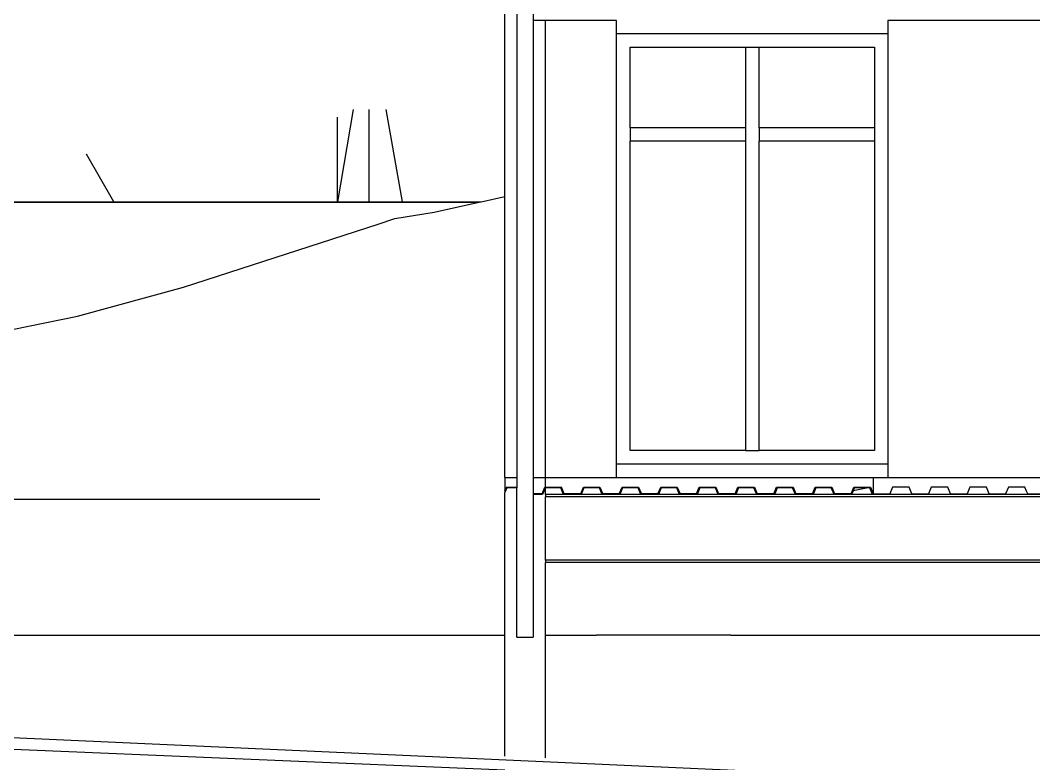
# Model space of a CAD drawing. Extents: x -92 to 92, y -11 to 21.
# Drawn here: x 9.07 to 16.54, y 1.59 to 7.08 of the extents above; entities that cross this region are included whole.
import ezdxf

# ---------------------------------------------------------------- set-up
doc = ezdxf.new("R2010")
doc.units = 0
doc.layers.get('0').update_dxf_attribs({"linetype": 'CONTINUOUS'})
doc.layers.add('SECTIONCUTEDGES', color=7, linetype='CONTINUOUS')

msp = doc.modelspace()

# ---------------------------------------------------------------- linework, layer by layer
for p, q in [((12.7273, 9.6423), (12.7273, 3.7037)), ((12.8473, 9.6423), (12.8473, 7.0737)), ((12.6373, 5.7757), (12.6373, 7.318)), ((12.9373, 7.0737), (12.8473, 7.0737)), ((12.8473, 7.0737), (12.8473, 3.7037)), ((12.9373, 7.0737), (12.9373, 7.078)), ((13.4623, 7.0737), (12.9373, 7.0737)), ((12.9373, 3.7037), (12.9373, 7.0737)), ((13.4623, 6.978), (13.4623, 7.0737)), ((16.6123, 7.0737), (15.4623, 7.0737)), ((15.4623, 7.0737), (15.4623, 6.978)), ((13.4623, 6.978), (15.4623, 6.978)), ((13.4623, 3.8037), (13.4623, 6.978)), ((15.4623, 6.978), (15.4623, 3.8037)), ((13.5623, 6.2837), (13.5623, 6.878)), ((13.5623, 6.878), (14.4123, 6.878)), ((14.4123, 6.878), (14.5123, 6.878)), ((14.4123, 6.878), (14.4123, 6.2837)), ((14.5123, 6.2837), (14.5123, 6.878)), ((14.5123, 6.878), (15.3623, 6.878)), ((15.3623, 6.878), (15.3623, 6.2837)), ((11.4048, 5.7375), (11.4048, 6.3618)), ((11.4058, 5.7375), (11.5211, 6.417)), ((11.6373, 5.7375), (11.6373, 6.417)), ((11.7592, 6.417), (11.8801, 5.7375)), ((14.4123, 6.2837), (13.5623, 6.2837)), ((13.5623, 6.2837), (13.5623, 6.1837)), ((14.4123, 6.2837), (14.4123, 6.1837)), ((15.3623, 6.2837), (14.5123, 6.2837)), ((14.5123, 6.2837), (14.5123, 6.1837)), ((15.3623, 6.2837), (15.3623, 6.1837)), ((14.4123, 6.1837), (13.5623, 6.1837)), ((13.5623, 3.9037), (13.5623, 6.1837)), ((14.4123, 6.1837), (14.4123, 3.9037)), ((15.3623, 6.1837), (14.5123, 6.1837)), ((14.5123, 3.9037), (14.5123, 6.1837)), ((15.3623, 6.1837), (15.3623, 3.9037)), ((9.7541, 5.7375), (9.5536, 6.0897)), ((12.4631, 5.7375), (12.6373, 5.7757)), ((12.6373, 4.7663), (12.6373, 5.7757)), ((7.8651, 5.7375), (9.3319, 5.7375)), ((9.3497, 5.7315), (7.8651, 5.7315)), ((9.3319, 5.7375), (9.3497, 5.7375)), ((9.3497, 5.7375), (9.7541, 5.7375)), ((9.4871, 5.7315), (9.3497, 5.7315)), ((9.7575, 5.7315), (9.4871, 5.7315)), ((9.7541, 5.7375), (9.7575, 5.7375)), ((9.7575, 5.7375), (9.7654, 5.7375)), ((10.268, 5.7315), (9.7575, 5.7315)), ((9.7654, 5.7375), (11.4048, 5.7375)), ((11.4048, 5.7315), (10.268, 5.7315)), ((11.4048, 5.7375), (11.4058, 5.7375)), ((11.6373, 5.7315), (11.4048, 5.7315)), ((11.4058, 5.7375), (11.6373, 5.7375)), ((11.6373, 5.7375), (11.8801, 5.7375)), ((11.7047, 5.7315), (11.6373, 5.7315)), ((11.8279, 5.7315), (11.7047, 5.7315)), ((11.8812, 5.7315), (11.8279, 5.7315)), ((11.8801, 5.7375), (11.8812, 5.7375)), ((11.8812, 5.7375), (11.8835, 5.7375)), ((12.117, 5.7315), (11.8812, 5.7315)), ((11.8835, 5.7375), (12.4631, 5.7375)), ((12.4355, 5.7315), (12.117, 5.7315)), ((12.117, 5.6617), (12.4355, 5.7315)), ((12.4355, 5.7315), (12.4631, 5.7375)), ((11.7047, 5.5734), (11.8279, 5.6146)), ((11.8279, 5.6146), (12.117, 5.6617)), ((10.268, 5.1079), (11.7047, 5.5734)), ((9.4871, 4.8942), (10.268, 5.1079)), ((7.7632, 4.542), (9.4871, 4.8942)), ((12.6373, 4.6003), (12.6373, 4.7663)), ((12.6373, 4.542), (12.6373, 4.6003)), ((12.6373, 3.7037), (12.6373, 4.542)), ((14.4123, 3.9037), (13.5623, 3.9037)), ((14.4123, 3.9037), (14.5123, 3.9037)), ((15.3623, 3.9037), (14.5123, 3.9037)), ((15.4623, 3.8037), (13.4623, 3.8037)), ((13.4623, 3.7037), (13.4623, 3.8037)), ((15.4623, 3.8037), (15.4623, 3.7037)), ((12.6373, 3.7037), (12.7273, 3.7037)), ((12.6373, 3.7037), (12.6373, 3.6087)), ((12.7273, 3.7037), (12.7273, 3.6337)), ((12.8473, 3.7037), (12.9373, 3.7037)), ((12.8473, 3.7037), (12.8473, 3.5837)), ((12.9373, 3.7037), (13.4623, 3.7037)), ((12.9373, 3.6337), (12.9373, 3.7037)), ((13.4623, 3.7037), (15.3536, 3.7037)), ((15.3536, 3.7037), (15.3536, 3.5837)), ((15.3536, 3.7037), (15.4623, 3.7037)), ((15.3536, 3.7037), (15.3536, 3.5837)), ((15.4623, 3.7037), (16.6123, 3.7037)), ((12.6373, 3.6087), (12.6475, 3.6337)), ((12.6514, 3.628), (12.6373, 3.5933)), ((12.6373, 3.6087), (12.6373, 3.5936)), ((12.6373, 3.5936), (12.6373, 3.5933)), ((12.6373, 3.542), (12.6373, 3.5933)), ((12.6475, 3.6337), (12.7273, 3.6337)), ((12.7273, 3.628), (12.6514, 3.628)), ((12.7273, 3.6337), (12.7273, 3.628)), ((12.7273, 2.5259), (12.7273, 3.628)), ((12.912, 3.5837), (12.9324, 3.6337)), ((12.9363, 3.628), (12.916, 3.578)), ((12.9324, 3.6337), (12.9373, 3.6337)), ((12.9373, 3.628), (12.9363, 3.628)), ((12.9373, 3.6337), (13.0544, 3.6337)), ((12.9373, 3.628), (12.9373, 3.6337)), ((12.9373, 3.578), (12.9373, 3.628)), ((13.0505, 3.628), (12.9373, 3.628)), ((13.0708, 3.578), (13.0505, 3.628)), ((13.0748, 3.5837), (13.0544, 3.6337)), ((13.1969, 3.5837), (13.2172, 3.6337)), ((13.2212, 3.628), (13.2008, 3.578)), ((13.2172, 3.6337), (13.3393, 3.6337)), ((13.3354, 3.628), (13.2212, 3.628)), ((13.3557, 3.578), (13.3354, 3.628)), ((13.3393, 3.6337), (13.3596, 3.5837)), ((13.4817, 3.5837), (13.5021, 3.6337)), ((13.506, 3.628), (13.4857, 3.578)), ((13.5021, 3.6337), (13.6242, 3.6337)), ((13.6202, 3.628), (13.506, 3.628)), ((13.6406, 3.578), (13.6202, 3.628)), ((13.6242, 3.6337), (13.6445, 3.5837)), ((13.7666, 3.5837), (13.7869, 3.6337)), ((13.7909, 3.628), (13.7705, 3.578)), ((13.7869, 3.6337), (13.909, 3.6337)), ((13.9051, 3.628), (13.7909, 3.628)), ((13.9254, 3.578), (13.9051, 3.628)), ((13.909, 3.6337), (13.9294, 3.5837)), ((14.0514, 3.5837), (14.0718, 3.6337)), ((14.0757, 3.628), (14.0554, 3.578)), ((14.0718, 3.6337), (14.1939, 3.6337)), ((14.1899, 3.628), (14.0757, 3.628)), ((14.2103, 3.578), (14.1899, 3.628)), ((14.1939, 3.6337), (14.2142, 3.5837)), ((14.3363, 3.5837), (14.3566, 3.6337)), ((14.3606, 3.628), (14.3402, 3.578)), ((14.3566, 3.6337), (14.4787, 3.6337)), ((14.4748, 3.628), (14.3606, 3.628)), ((14.4908, 3.5886), (14.4748, 3.628)), ((14.4787, 3.6337), (14.4991, 3.5837)), ((14.4951, 3.578), (14.4908, 3.5886)), ((14.6212, 3.5837), (14.6415, 3.6337)), ((14.6326, 3.5963), (14.6251, 3.578)), ((14.6454, 3.628), (14.6326, 3.5963)), ((14.6415, 3.6337), (14.7636, 3.6337)), ((14.743, 3.628), (14.6454, 3.628)), ((14.7596, 3.628), (14.743, 3.628)), ((14.78, 3.578), (14.7596, 3.628)), ((14.7636, 3.6337), (14.7839, 3.5837)), ((14.906, 3.5837), (14.9264, 3.6337)), ((14.9303, 3.628), (14.91, 3.578)), ((14.9264, 3.6337), (15.0484, 3.6337)), ((15.0445, 3.628), (14.9303, 3.628)), ((15.0575, 3.5961), (15.0445, 3.628)), ((15.0484, 3.6337), (15.0688, 3.5837)), ((15.0648, 3.578), (15.0575, 3.5961)), ((15.1909, 3.5837), (15.2112, 3.6337)), ((15.206, 3.6055), (15.1948, 3.578)), ((15.3169, 3.628), (15.206, 3.6055)), ((15.2069, 3.6078), (15.206, 3.6055)), ((15.2152, 3.628), (15.2069, 3.6078)), ((15.2112, 3.6337), (15.3333, 3.6337)), ((15.3031, 3.628), (15.2152, 3.628)), ((15.3169, 3.628), (15.3031, 3.628)), ((15.3293, 3.628), (15.3169, 3.628)), ((15.3497, 3.578), (15.3293, 3.628)), ((15.3333, 3.6337), (15.3536, 3.5837)), ((15.4961, 3.6337), (15.4757, 3.5837)), ((15.6182, 3.6337), (15.4961, 3.6337)), ((15.6385, 3.5837), (15.6182, 3.6337)), ((15.7809, 3.6337), (15.7606, 3.5837)), ((15.903, 3.6337), (15.7809, 3.6337)), ((15.9234, 3.5837), (15.903, 3.6337)), ((16.0658, 3.6337), (16.0454, 3.5837)), ((16.1879, 3.6337), (16.0658, 3.6337)), ((16.2082, 3.5837), (16.1879, 3.6337)), ((16.3506, 3.6337), (16.3303, 3.5837)), ((16.4727, 3.6337), (16.3506, 3.6337)), ((16.4852, 3.6031), (16.4727, 3.6337)), ((16.4931, 3.5837), (16.4852, 3.6031)), ((9.2429, 3.542), (5.9229, 3.542)), ((11.2729, 3.542), (9.2429, 3.542)), ((12.6373, 2.9724), (12.6373, 3.542)), ((12.912, 3.5837), (12.8473, 3.5837)), ((12.8473, 3.5837), (12.8473, 3.578)), ((12.916, 3.578), (12.8473, 3.578)), ((12.8473, 3.578), (12.8473, 2.5259)), ((13.0708, 3.578), (12.9373, 3.578)), ((12.9373, 3.578), (12.9373, 3.562)), ((27.6373, 3.562), (12.9373, 3.562)), ((12.9373, 3.094), (12.9373, 3.562)), ((13.2008, 3.578), (13.0708, 3.578)), ((13.1969, 3.5837), (13.0748, 3.5837)), ((13.3557, 3.578), (13.2008, 3.578)), ((13.4857, 3.578), (13.3557, 3.578)), ((13.4817, 3.5837), (13.3596, 3.5837)), ((13.6406, 3.578), (13.4857, 3.578)), ((13.7705, 3.578), (13.6406, 3.578)), ((13.7666, 3.5837), (13.6445, 3.5837)), ((13.9254, 3.578), (13.7705, 3.578)), ((14.0554, 3.578), (13.9254, 3.578)), ((14.0514, 3.5837), (13.9294, 3.5837)), ((14.2103, 3.578), (14.0554, 3.578)), ((14.3402, 3.578), (14.2103, 3.578)), ((14.3363, 3.5837), (14.2142, 3.5837)), ((14.48, 3.578), (14.3402, 3.578)), ((14.4951, 3.578), (14.48, 3.578)), ((14.6251, 3.578), (14.4951, 3.578)), ((14.6212, 3.5837), (14.4991, 3.5837)), ((14.78, 3.578), (14.6251, 3.578)), ((14.91, 3.578), (14.78, 3.578)), ((14.906, 3.5837), (14.7839, 3.5837)), ((15.0023, 3.578), (14.91, 3.578)), ((15.0646, 3.578), (15.0023, 3.578)), ((15.0648, 3.578), (15.0646, 3.578)), ((15.1948, 3.578), (15.0648, 3.578)), ((15.0648, 3.578), (15.0648, 3.578)), ((15.1909, 3.5837), (15.0688, 3.5837)), ((15.3497, 3.578), (15.1948, 3.578)), ((15.3487, 3.578), (15.3488, 3.5802)), ((15.3536, 3.578), (15.3497, 3.578)), ((15.3536, 3.5837), (15.4757, 3.5837)), ((15.3536, 3.5837), (15.3536, 3.578)), ((16.3959, 3.578), (15.3536, 3.578)), ((15.6385, 3.5837), (15.7606, 3.5837)), ((15.9234, 3.5837), (16.0454, 3.5837)), ((16.2082, 3.5837), (16.3303, 3.5837)), ((16.6851, 3.578), (16.3959, 3.578)), ((16.4931, 3.5837), (16.6151, 3.5837)), ((12.9373, 3.094), (12.9373, 3.078)), ((27.6373, 3.094), (12.9373, 3.094)), ((12.9373, 3.0671), (12.9373, 3.078)), ((12.972, 3.078), (12.9373, 3.078)), ((12.9373, 3.0018), (12.9373, 3.0671)), ((13.2132, 3.078), (12.972, 3.078)), ((13.8814, 3.078), (13.2132, 3.078)), ((14.6184, 3.078), (13.8814, 3.078)), ((15.0576, 3.078), (14.6184, 3.078)), ((15.0978, 3.078), (15.0576, 3.078)), ((15.8225, 3.078), (15.0978, 3.078)), ((16.0047, 3.078), (15.8225, 3.078)), ((17.133, 3.078), (16.0047, 3.078)), ((12.9373, 2.645), (12.9373, 3.0018)), ((12.6373, 2.9189), (12.6373, 2.9724)), ((12.6373, 2.542), (12.6373, 2.9189)), ((12.9373, 2.6051), (12.9373, 2.645)), ((-7.7971, 2.542), (14.4429, 1.542)), ((8.8029, 2.542), (10.7529, 2.542)), ((10.7529, 2.542), (11.2729, 2.542)), ((11.2729, 2.542), (12.6373, 2.542)), ((12.6373, 1.6589), (12.6373, 2.542)), ((12.9373, 2.542), (12.9373, 2.6051)), ((12.9373, 2.542), (13.3129, 2.542)), ((12.9373, 1.6395), (12.9373, 2.542)), ((14.3029, 2.542), (13.3129, 2.542)), ((14.3029, 2.542), (19.1373, 2.542)), ((12.7273, 2.5259), (12.8473, 2.5259)), ((12.6373, 1.649), (12.6373, 1.6589)), ((12.9373, 1.6381), (12.9373, 1.6395))]:
    msp.add_line(p, q)
at = {"layer": 'SECTIONCUTEDGES'}
msp.add_line((3.4375, 1.9366), (12.6373, 1.5492), dxfattribs=at)

doc.saveas('drawing.dxf')
